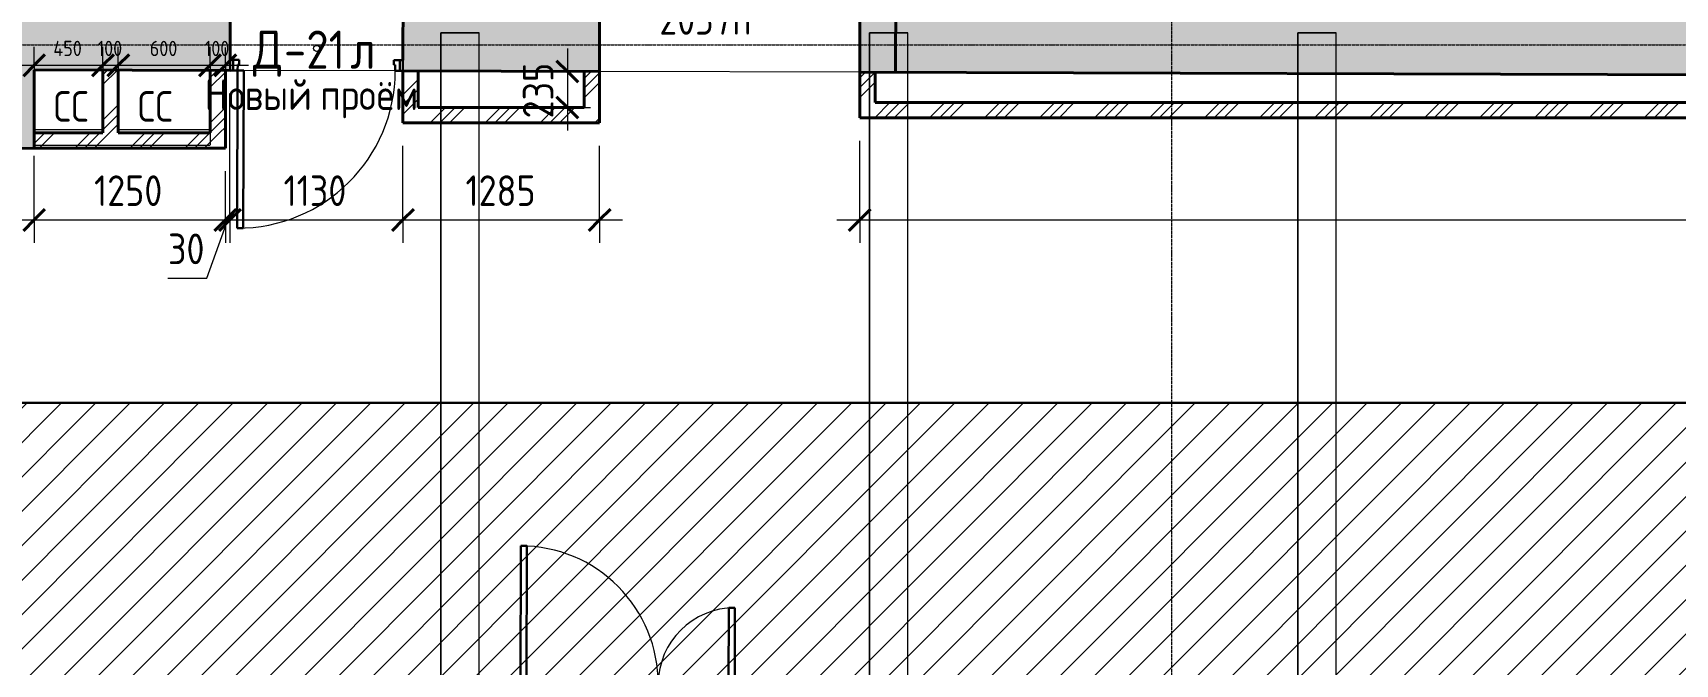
# Model space of a CAD drawing. Header units: millimetres. Extents: x -11886 to 379896, y -8130 to 47743.
# Drawn here: x 11167 to 21898, y 9213 to 13336 of the extents above; entities that cross this region are included whole.
import ezdxf

# ---------------------------------------------------------------- set-up
doc = ezdxf.new("R2010")
doc.units = ezdxf.units.MM
doc.linetypes.add('ADSK_Линия сетки', pattern=[25, 20, -2.5, 0, -2.5])
doc.linetypes.add('ADSK_Сверху', pattern=[4.5, 3, -1.5])
for name, color, linetype, lineweight in [('Аннотация', 7, 'Continuous', 9), ('Каркас', 7, 'Continuous', 18), ('Марки дверей', 7, 'Continuous', 20), ('Оси', 7, 'Continuous', 9), ('Размеры', 7, 'Continuous', 9), ('Размеры-100', 7, 'Continuous', 9)]:
    doc.layers.add(name, color=color, linetype=linetype, lineweight=lineweight)
for name, color, linetype, lineweight, true_color in [('Двери', 5, 'Continuous', 18, 0x0000ff), ('Линии', 7, 'Continuous', 9, 0x00a600), ('Стены внутренние', 5, 'Continuous', 18, 0x0000ff)]:
    doc.layers.add(name, color=color, linetype=linetype, lineweight=lineweight, true_color=true_color)
doc.styles.add('GOST Common_1', font='GOST_Common.ttf', dxfattribs={"width": 0.9, "height": 200})
doc.styles.add('GOST Common_2', font='GOST_Common.ttf', dxfattribs={"width": 0.9, "height": 250})
doc.styles.add('GOST Common_3', font='GOST_Common.ttf', dxfattribs={"width": 0.9, "height": 100})
doc.dimstyles.new('ADSK_Основной_1_мм_Округление_до_1_мм_2', dxfattribs={"dimscale": 304.8, "dimtxt": 100.5715, "dimasz": 0.463911, "dimexe": 0.492126, "dimexo": 0.492126, "dimgap": 0.098425, "dimtad": 1, "dimdec": 0, "dimdsep": 46, "dimtxsty": 'GOST Common_3', "dimblk1": 'OBLIQUE', "dimblk2": 'OBLIQUE', "dimsah": 1, "dimcen": 0.09, "dimdle": 0.492126, "dimazin": 2, "dimtfac": 1, "dimtdec": 4, "dimtix": 1, "dimtmove": 0, "dimatfit": 3, "dimfxl": 1, "dimtvp": 1, "dimtolj": 1, "dimtzin": 0, "dimlwd": 20, "dimlwe": 20, "dimarcsym": 2})
doc.dimstyles.new('ADSK_Основной_2_мм_Округление_до_1_мм', dxfattribs={"dimscale": 304.8, "dimtxt": 201.142999, "dimasz": 0.463911, "dimexe": 0.492126, "dimexo": 0.492126, "dimgap": 0.098425, "dimtad": 1, "dimdec": 0, "dimdsep": 46, "dimtxsty": 'GOST Common_1', "dimblk1": 'OBLIQUE', "dimblk2": 'OBLIQUE', "dimsah": 1, "dimcen": 0.09, "dimdle": 0.492126, "dimazin": 2, "dimtfac": 1, "dimtdec": 4, "dimtix": 1, "dimtmove": 0, "dimatfit": 3, "dimfxl": 1, "dimtvp": 1, "dimtolj": 1, "dimtzin": 0, "dimlwd": 20, "dimlwe": 20, "dimarcsym": 2})
doc.dimstyles.new('ADSK_Основной_2_мм_Округление_до_1_мм_1', dxfattribs={"dimscale": 304.8, "dimtxt": 201.142999, "dimasz": 0.463911, "dimexe": 0.492126, "dimexo": 0.492126, "dimgap": 0.098425, "dimtad": 1, "dimdec": 0, "dimdsep": 46, "dimtxsty": 'GOST Common_1', "dimblk1": 'OBLIQUE', "dimblk2": 'OBLIQUE', "dimsah": 1, "dimcen": 0.09, "dimdle": 0.492126, "dimazin": 2, "dimtfac": 1, "dimtdec": 4, "dimtix": 1, "dimtmove": 1, "dimatfit": 3, "dimfxl": 1, "dimtvp": 1, "dimtolj": 1, "dimtzin": 0, "dimlwd": 20, "dimlwe": 20, "dimarcsym": 2})
pattern_1 = [(45, (0, 0), (-179.6051, 179.6051), []), (45, (63.5, 0), (0, 359.2102), []), (45, (-63.5, 0), (0, 359.2102), [])]

# ---------------------------------------------------------------- blocks, each defined once
blk = doc.blocks.new('AC_Дверь_Двупольная - Д-20п 1500х2200h-2039721-01 План 1-го этажа маркировочный')
at = {"layer": 'Двери', "lineweight": 30}
for p, q in [((-700, 1090), (-660, 1090)), ((-700, 190), (-700, 1090)), ((-660, 1090), (-660, 190)), ((700, 690), (660, 690)), ((660, 690), (660, 190)), ((700, 190), (700, 690)), ((-750, 190), (-730, 190)), ((-750, 120), (-750, 190)), ((-730, 120), (-750, 120)), ((-730, 190), (-700, 190)), ((-730, 120), (-730, 190)), ((-730, 190), (-730, 120)), ((-690, 120), (-730, 120)), ((-660, 190), (-700, 190)), ((-700, 190), (-700, 150)), ((-700, 150), (-690, 150)), ((-690, 150), (-690, 120)), ((660, 190), (700, 190)), ((700, 150), (690, 150)), ((690, 150), (690, 120)), ((690, 120), (730, 120)), ((730, 190), (700, 190)), ((700, 190), (700, 150)), ((730, 120), (730, 190)), ((750, 190), (730, 190)), ((730, 190), (730, 120)), ((730, 120), (750, 120)), ((750, 120), (750, 190))]:
    blk.add_line(p, q, dxfattribs=at)
at = {"layer": 'Двери'}
for centre, radius, start, end in [((-700, 190), 900, 360, 90), ((700, 190), 500, 90, 180)]:
    blk.add_arc(centre, radius, start, end, dxfattribs=at)
blk = doc.blocks.new('AC_Дверь_Однопольная - Д-21л 1130х2200h-1983160-01 План 1-го этажа маркировочный')
at = {"layer": 'Двери', "lineweight": 30}
for p, q in [((515, 1285), (475, 1285)), ((475, 1285), (475, 255)), ((515, 255), (515, 1285)), ((-545, 255), (-565, 255)), ((-565, 255), (-565, 185)), ((-515, 255), (-545, 255)), ((-545, 255), (-545, 185)), ((-545, 185), (-545, 255)), ((-515, 215), (-515, 255)), ((-505, 215), (-515, 215)), ((-505, 185), (-505, 215)), ((475, 255), (515, 255)), ((515, 215), (505, 215)), ((505, 215), (505, 185)), ((545, 255), (515, 255)), ((515, 255), (515, 215)), ((545, 185), (545, 255)), ((565, 255), (545, 255)), ((545, 255), (545, 185)), ((565, 185), (565, 255)), ((-565, 185), (-545, 185)), ((-545, 185), (-505, 185)), ((505, 185), (545, 185)), ((545, 185), (565, 185))]:
    blk.add_line(p, q, dxfattribs=at)
at = {"layer": 'Двери'}
blk.add_arc((515, 255), 1030, 90, 180, dxfattribs=at)
blk = doc.blocks.new('ADSK_Марка_Дверь - Марка типа и комментарии-2020407-01 План 1-го этажа маркировочный')
at = {"layer": 'Марки дверей', "lineweight": 9}
blk.add_circle((0, 0), 0.2, dxfattribs=at)
blk = doc.blocks.new('DIMBLOCK105-01 План 1-го этажа маркировочный')
at = {"layer": 'Размеры-100', "lineweight": 20, "transparency": 16777216}
for p, q in [((14660, 13234), (14660, 12698)), ((14660, 13084), (14620, 13084)), ((14660, 13084), (14810, 13084)), ((14660, 12848), (14610, 12848)), ((14660, 12848), (14810, 12848))]:
    blk.add_line(p, q, dxfattribs=at)
at = {"layer": 'Размеры-100', "lineweight": 40, "transparency": 16777216}
for p, q in [((14660, 13084), (14589, 13154)), ((14660, 13084), (14731, 13013)), ((14660, 12848), (14589, 12919)), ((14660, 12848), (14731, 12778))]:
    blk.add_line(p, q, dxfattribs=at)
at = {"layer": 'Размеры-100', "color": 0, "lineweight": 20, "transparency": 16777216, "insert": (14369, 12777), "char_height": 200, "width": 454.11, "attachment_point": 1, "rotation": 90, "line_spacing_factor": 1.022761, "style": 'GOST Common_1'}
blk.add_mtext('235', dxfattribs=at)
blk = doc.blocks.new('_Oblique')
at = {"color": 0, "linetype": 'ByBlock', "lineweight": -2}
blk.add_line((-0.5, -0.5), (0.5, 0.5), dxfattribs=at)
blk = doc.blocks.new('DIMBLOCK131-01 План 1-го этажа маркировочный')
at = {"layer": 'Размеры-100', "lineweight": 20, "transparency": 16777216}
for p, q in [((11175, 13124), (11175, 13245)), ((11625, 13124), (11625, 13245)), ((11025, 13124), (11625, 13124)), ((11175, 13124), (11175, 12974)), ((11625, 13124), (11625, 12974))]:
    blk.add_line(p, q, dxfattribs=at)
at = {"layer": 'Размеры-100', "lineweight": 40, "transparency": 16777216}
for p, q in [((11175, 13124), (11105, 13053)), ((11175, 13124), (11246, 13194)), ((11625, 13124), (11555, 13053)), ((11625, 13124), (11696, 13194))]:
    blk.add_line(p, q, dxfattribs=at)
at = {"layer": 'Размеры-100', "color": 0, "lineweight": 20, "transparency": 16777216, "insert": (11301, 13284), "char_height": 100, "width": 237.28, "attachment_point": 1, "line_spacing_factor": 1.022761, "style": 'GOST Common_3'}
blk.add_mtext('450', dxfattribs=at)
blk = doc.blocks.new('DIMBLOCK132-01 План 1-го этажа маркировочный')
at = {"layer": 'Размеры-100', "lineweight": 20, "transparency": 16777216}
for p, q in [((11625, 13124), (11625, 13245)), ((11725, 13124), (11725, 13245)), ((11625, 13124), (11725, 13124)), ((11625, 13124), (11625, 12974)), ((11725, 13124), (11725, 12974))]:
    blk.add_line(p, q, dxfattribs=at)
at = {"layer": 'Размеры-100', "lineweight": 40, "transparency": 16777216}
for p, q in [((11625, 13124), (11555, 13053)), ((11625, 13124), (11696, 13194)), ((11725, 13124), (11655, 13053)), ((11725, 13124), (11796, 13194))]:
    blk.add_line(p, q, dxfattribs=at)
at = {"layer": 'Размеры-100', "color": 0, "lineweight": 20, "transparency": 16777216, "insert": (11590, 13284), "char_height": 100, "width": 204.55, "attachment_point": 1, "line_spacing_factor": 1.022761, "style": 'GOST Common_3'}
blk.add_mtext('100', dxfattribs=at)
blk = doc.blocks.new('DIMBLOCK133-01 План 1-го этажа маркировочный')
at = {"layer": 'Размеры-100', "lineweight": 20, "transparency": 16777216}
for p, q in [((11725, 13124), (11725, 13245)), ((12325, 13124), (12325, 13245)), ((11725, 13124), (12325, 13124)), ((11725, 13124), (11725, 12974)), ((12325, 13124), (12325, 12974))]:
    blk.add_line(p, q, dxfattribs=at)
at = {"layer": 'Размеры-100', "lineweight": 40, "transparency": 16777216}
for p, q in [((11725, 13124), (11655, 13053)), ((11725, 13124), (11796, 13194)), ((12325, 13124), (12254, 13053)), ((12325, 13124), (12396, 13194))]:
    blk.add_line(p, q, dxfattribs=at)
at = {"layer": 'Размеры-100', "color": 0, "lineweight": 20, "transparency": 16777216, "insert": (11931, 13284), "char_height": 100, "width": 227.05, "attachment_point": 1, "line_spacing_factor": 1.022761, "style": 'GOST Common_3'}
blk.add_mtext('600', dxfattribs=at)
blk = doc.blocks.new('DIMBLOCK134-01 План 1-го этажа маркировочный')
at = {"layer": 'Размеры-100', "lineweight": 20, "transparency": 16777216}
for p, q in [((12325, 13124), (12325, 13245)), ((12425, 13124), (12425, 13240)), ((12325, 13124), (12575, 13124)), ((12325, 13124), (12325, 12974)), ((12425, 13124), (12425, 12974))]:
    blk.add_line(p, q, dxfattribs=at)
at = {"layer": 'Размеры-100', "lineweight": 40, "transparency": 16777216}
for p, q in [((12325, 13124), (12254, 13053)), ((12325, 13124), (12396, 13194)), ((12425, 13124), (12354, 13053)), ((12425, 13124), (12496, 13194))]:
    blk.add_line(p, q, dxfattribs=at)
at = {"layer": 'Размеры-100', "color": 0, "lineweight": 20, "transparency": 16777216, "insert": (12290, 13284), "char_height": 100, "width": 204.55, "attachment_point": 1, "line_spacing_factor": 1.022761, "style": 'GOST Common_3'}
blk.add_mtext('100', dxfattribs=at)
blk = doc.blocks.new('DIMBLOCK171-01 План 1-го этажа маркировочный')
at = {"layer": 'Размеры-100', "lineweight": 20, "transparency": 16777216}
for p, q in [((16570, 12114), (16570, 12630)), ((33430, 12114), (33430, 12395)), ((16420, 12114), (33430, 12114)), ((16570, 12114), (16570, 11964)), ((33430, 12114), (33430, 11964))]:
    blk.add_line(p, q, dxfattribs=at)
at = {"layer": 'Размеры-100', "lineweight": 40, "transparency": 16777216}
for p, q in [((16570, 12114), (16641, 12185)), ((33430, 12114), (33501, 12185)), ((16570, 12114), (16499, 12043)), ((33430, 12114), (33360, 12043))]:
    blk.add_line(p, q, dxfattribs=at)
at = {"layer": 'Размеры-100', "color": 0, "lineweight": 20, "transparency": 16777216, "insert": (24704, 12405), "char_height": 200, "width": 711.84, "attachment_point": 1, "line_spacing_factor": 1.022761, "style": 'GOST Common_1'}
blk.add_mtext('16860', dxfattribs=at)
blk = doc.blocks.new('DIMBLOCK175-01 План 1-го этажа маркировочный')
at = {"layer": 'Размеры-100', "lineweight": 20, "transparency": 16777216}
for p, q in [((12455, 12114), (12455, 12940)), ((13585, 12114), (13585, 12598)), ((12305, 12114), (13585, 12114)), ((12455, 12114), (12455, 11964)), ((13585, 12114), (13585, 11964))]:
    blk.add_line(p, q, dxfattribs=at)
at = {"layer": 'Размеры-100', "lineweight": 40, "transparency": 16777216}
for p, q in [((12455, 12114), (12526, 12185)), ((13585, 12114), (13656, 12185)), ((12455, 12114), (12384, 12043)), ((13585, 12114), (13514, 12043))]:
    blk.add_line(p, q, dxfattribs=at)
at = {"layer": 'Размеры-100', "color": 0, "lineweight": 20, "transparency": 16777216, "insert": (12805, 12405), "char_height": 200, "width": 515.47, "attachment_point": 1, "line_spacing_factor": 1.022761, "style": 'GOST Common_1'}
blk.add_mtext('1130', dxfattribs=at)
blk = doc.blocks.new('DIMBLOCK176-01 План 1-го этажа маркировочный')
at = {"layer": 'Размеры-100', "lineweight": 20, "transparency": 16777216}
for p, q in [((13585, 12114), (13585, 12598)), ((14870, 12114), (14870, 12598)), ((13585, 12114), (15020, 12114)), ((13585, 12114), (13585, 11964)), ((14870, 12114), (14870, 11964))]:
    blk.add_line(p, q, dxfattribs=at)
at = {"layer": 'Размеры-100', "lineweight": 40, "transparency": 16777216}
for p, q in [((13585, 12114), (13656, 12185)), ((14870, 12114), (14941, 12185)), ((13585, 12114), (13514, 12043)), ((14870, 12114), (14799, 12043))]:
    blk.add_line(p, q, dxfattribs=at)
at = {"layer": 'Размеры-100', "color": 0, "lineweight": 20, "transparency": 16777216, "insert": (13994, 12405), "char_height": 200, "width": 560.47, "attachment_point": 1, "line_spacing_factor": 1.022761, "style": 'GOST Common_1'}
blk.add_mtext('1285', dxfattribs=at)
blk = doc.blocks.new('DIMBLOCK177-01 План 1-го этажа маркировочный')
at = {"layer": 'Размеры-100', "lineweight": 20, "transparency": 16777216}
for p, q in [((11175, 12114), (11175, 12532)), ((12425, 12114), (12425, 12432)), ((11025, 12114), (12425, 12114)), ((11175, 12114), (11175, 11964)), ((12425, 12114), (12425, 11964))]:
    blk.add_line(p, q, dxfattribs=at)
at = {"layer": 'Размеры-100', "lineweight": 40, "transparency": 16777216}
for p, q in [((11175, 12114), (11246, 12185)), ((12425, 12114), (12496, 12185)), ((11175, 12114), (11105, 12043)), ((12425, 12114), (12354, 12043))]:
    blk.add_line(p, q, dxfattribs=at)
at = {"layer": 'Размеры-100', "color": 0, "lineweight": 20, "transparency": 16777216, "insert": (11567, 12405), "char_height": 200, "width": 560.47, "attachment_point": 1, "line_spacing_factor": 1.022761, "style": 'GOST Common_1'}
blk.add_mtext('1250', dxfattribs=at)
blk = doc.blocks.new('DIMBLOCK178-01 План 1-го этажа маркировочный')
at = {"layer": 'Размеры-100', "lineweight": 20, "transparency": 16777216}
for p, q in [((12455, 12114), (12455, 12940)), ((12425, 12114), (12425, 12432)), ((12303, 11734), (12440, 12114)), ((12425, 12114), (12605, 12114)), ((12425, 12114), (12425, 11964)), ((12455, 12114), (12455, 11964)), ((12050, 11734), (12303, 11734))]:
    blk.add_line(p, q, dxfattribs=at)
at = {"layer": 'Размеры-100', "lineweight": 40, "transparency": 16777216}
for p, q in [((12425, 12114), (12496, 12185)), ((12455, 12114), (12526, 12185)), ((12425, 12114), (12354, 12043)), ((12455, 12114), (12384, 12043))]:
    blk.add_line(p, q, dxfattribs=at)
at = {"layer": 'Размеры-100', "color": 0, "lineweight": 20, "transparency": 16777216, "insert": (12050, 12025), "char_height": 200, "width": 302.74, "attachment_point": 1, "line_spacing_factor": 1.022761, "style": 'GOST Common_1'}
blk.add_mtext('30', dxfattribs=at)

msp = doc.modelspace()

# ---------------------------------------------------------------- hatches: boundary and pattern name
at = {"lineweight": 13, "true_color": 0x636466, "transparency": 33554559}
h = msp.add_hatch(dxfattribs=at)
h.set_pattern_fill('ANSI31', color=251, scale=50)
h.set_pattern_definition([(45, (0, 84876.59), (-112.2532, 112.2532), [])])
h.paths.add_polyline_path([(49933.4, 8532.3), (56213.95, 8532.3), (56032.62, 43759.21), (46033.21, 43759.21), (46033.21, 20934.06), (46719.85, 20904.57), (46719.85, 10918.4), (782.6, 10918.4), (771.13, 8529.25), (290.5, 8529.25), (290.5, 306.79), (8273, 272.02), (8273, 2186.48), (18972.64, 2186.48), (18972.64, -2732.57), (31336.4, -2732.57), (31336.4, 2185.74), (42036.93, 2106.79), (42036.93, 150.23), (49933.4, 150.23)])
at = {"layer": 'Стены внутренние', "true_color": 0xc0c0c0}
for points in [[(11079.62, 13095.08), (11305.24, 13095.08), (11305.24, 20408.63), (10795.24, 20408.63), (10795.24, 13095.08)], [(33079.61, 13030.93), (33081.08, 13540.93), (16805.21, 13587.78), (16803.75, 13077.79), (32259.56, 13033.29)], [(10795.24, 12580.87), (11175.24, 12582.03), (11175.24, 13095.08), (10795.24, 13093.99), (10795.24, 12682.03)]]:
    msp.add_hatch(color=9, dxfattribs=at).paths.add_polyline_path(points)
h = msp.add_hatch(color=9, dxfattribs=at)
h.paths.add_polyline_path([(14383.76, 13084.75), (14385.22, 13594.75), (13586.63, 13597.05), (13585.36, 13087.05), (13586.63, 13087.05)])
h.paths.add_polyline_path([(12455.16, 13090.3), (12456.63, 13600.3), (11305.24, 13603.62), (11305.24, 13095.08), (11177.76, 13093.98), (12425.16, 13090.39)])
h = msp.add_hatch(color=9, dxfattribs=at)
h.paths.add_polyline_path([(16803.75, 13077.79), (16805.21, 13587.78), (16570.07, 13588.12), (16570.07, 13078.46), (16720.26, 13078.03)])
h.paths.add_polyline_path([(14870.07, 13083.35), (14870.07, 13593.35), (14385.22, 13594.59), (14383.76, 13084.75), (14440.24, 13084.59)])
at = {"layer": 'Стены внутренние', "lineweight": 9}
h = msp.add_hatch(dxfattribs=at)
h.set_pattern_fill('FP_3', color=256, style=0, pattern_type=2)
h.set_pattern_definition(pattern_1)
h.paths.add_polyline_path([(11725.24, 12682.03), (11725.24, 13092.41), (11625.24, 13092.69), (11625.24, 12682.03)])
h = msp.add_hatch(dxfattribs=at)
h.set_pattern_fill('FP_3', color=256, style=0, pattern_type=2)
h.set_pattern_definition(pattern_1)
h.paths.add_polyline_path([(12325.16, 12682.03), (12425.16, 12682.03), (12425.16, 13090.39), (12325.16, 13090.3), (12325.16, 12758.21)])
h = msp.add_hatch(dxfattribs=at)
h.set_pattern_fill('FP_3', color=256, style=0, pattern_type=2)
h.set_pattern_definition(pattern_1)
h.paths.add_polyline_path([(13585.16, 12848.35), (13685.16, 12848.35), (13685.16, 13086.76), (13585.16, 13087.05), (13585.16, 13084.75)])
h = msp.add_hatch(dxfattribs=at)
h.set_pattern_fill('FP_3', color=256, style=0, pattern_type=2)
h.set_pattern_definition(pattern_1)
h.paths.add_polyline_path([(14770.07, 12848.35), (14870.07, 12848.35), (14870.07, 13083.35), (14770.07, 13083.35)])
h = msp.add_hatch(dxfattribs=at)
h.set_pattern_fill('FP_3', color=256, style=0, pattern_type=2)
h.set_pattern_definition(pattern_1)
h.paths.add_polyline_path([(16670.07, 12879.93), (16670.07, 13078.17), (16570.07, 13077.79), (16570.07, 12879.93), (16653.29, 12879.93)])
h = msp.add_hatch(dxfattribs=at)
h.set_pattern_fill('FP_3', color=256, style=0, pattern_type=2)
h.set_pattern_definition(pattern_1)
h.paths.add_polyline_path([(32259.56, 12779.93), (33330.38, 12779.93), (33330.38, 12879.93), (16570.07, 12879.93), (16570.07, 12779.93), (32004.57, 12779.93)])
h = msp.add_hatch(dxfattribs=at)
h.set_pattern_fill('FP_3', color=256, style=0, pattern_type=2)
h.set_pattern_definition(pattern_1)
h.paths.add_polyline_path([(14440.24, 12748.35), (14870.07, 12748.35), (14870.07, 12848.35), (13585.16, 12848.35), (13585.16, 12748.35), (14423.82, 12748.35)])
h = msp.add_hatch(dxfattribs=at)
h.set_pattern_fill('FP_3', color=256, style=0, pattern_type=2)
h.set_pattern_definition(pattern_1)
h.paths.add_polyline_path([(12194.35, 12582.03), (12425.16, 12582.03), (12425.16, 12682.03), (11175.24, 12682.03), (11175.24, 12582.03)])

# ---------------------------------------------------------------- linework, layer by layer
at = {"color": 251, "lineweight": 30, "true_color": 0x636466}
msp.add_lwpolyline([(771.13, 10918.4), (46719.85, 10918.4), (46719.85, 20904.57), (46033.21, 20934.06)], dxfattribs=at)
at = {"layer": 'Каркас', "color": 253, "linetype": 'ADSK_Сверху', "true_color": 0xb2b2b2}
for p, q in [((13833.48, 13335.57), (14083.48, 13335.57)), ((13833.48, 13335.57), (13833.48, 8927)), ((14083.48, 8927), (14083.48, 13335.57)), ((16633.48, 13335.57), (16883.48, 13335.57)), ((16633.48, 13335.57), (16633.48, 8927)), ((16883.48, 8927), (16883.48, 13335.57)), ((19433.48, 13335.57), (19683.48, 13335.57)), ((19433.48, 13335.57), (19433.48, 8927)), ((19683.48, 8927), (19683.48, 13335.57))]:
    msp.add_line(p, q, dxfattribs=at)
at = {"layer": 'Каркас', "color": 253, "linetype": 'ADSK_Сверху', "true_color": 0xaaaaaa}
for p, q in [((14083.48, 13335.57), (13833.48, 13335.57)), ((13833.48, 8927), (13833.48, 13335.57)), ((14083.48, 8927), (14083.48, 13335.57)), ((16883.48, 13335.57), (16633.48, 13335.57)), ((16633.48, 8927), (16633.48, 13335.57)), ((16883.48, 8927), (16883.48, 13335.57)), ((19683.48, 13335.57), (19433.48, 13335.57)), ((19433.48, 8927), (19433.48, 13335.57)), ((19683.48, 8927), (19683.48, 13335.57))]:
    msp.add_line(p, q, dxfattribs=at)
at = {"layer": 'Линии', "lineweight": 18}
msp.add_line((13585.16, 13087.05), (13585.16, 13079.76), dxfattribs=at)
at = {"layer": 'Оси', "linetype": 'ADSK_Линия сетки'}
for p, q in [((18609.91, -7330.38), (18609.91, 44534.79)), ((-11086.22, 13256.79), (57141.72, 13256.79))]:
    msp.add_line(p, q, dxfattribs=at)
at = {"layer": 'Стены внутренние', "color": 18, "lineweight": 40, "true_color": 0x000000}
for p, q in [((12455.37, 13160.3), (12456.63, 13600.3)), ((13586.63, 13597.05), (13585.36, 13157.05)), ((14870.07, 13083.35), (14870.07, 13593.35)), ((16570.07, 13588.46), (16570.07, 13078.46)), ((16803.75, 13077.79), (16805.21, 13587.78)), ((11175.24, 13093.99), (12455.16, 13090.3)), ((11175.24, 13093.99), (11175.24, 12582.03)), ((11625.24, 13092.69), (11625.24, 12682.03)), ((11725.24, 12682.03), (11725.24, 13092.41)), ((12325.16, 13090.68), (12325.16, 12682.03)), ((12425.16, 12582.03), (12425.16, 13090.39)), ((13585.16, 13087.05), (14870.07, 13083.35)), ((13585.16, 13087.05), (13585.16, 12748.35)), ((13685.16, 12848.35), (13685.16, 13086.76)), ((14770.07, 13083.64), (14770.07, 12848.35)), ((14870.07, 12748.35), (14870.07, 13083.35)), ((16570.07, 13078.46), (16570.07, 12779.93)), ((33430.38, 13029.92), (16570.07, 13078.46)), ((16670.07, 12879.93), (16670.07, 13078.17)), ((33330.38, 12879.93), (16670.07, 12879.93)), ((14770.07, 12848.35), (13685.16, 12848.35)), ((16570.07, 12779.93), (33430.38, 12779.93)), ((11625.24, 12682.03), (11175.24, 12682.03)), ((12325.16, 12682.03), (11725.24, 12682.03)), ((13585.16, 12748.35), (14870.07, 12748.35)), ((10451.96, 12579.82), (11175.24, 12582.03)), ((11175.24, 12582.03), (12425.16, 12582.03))]:
    msp.add_line(p, q, dxfattribs=at)
at = {"layer": 'Стены внутренние', "color": 18, "linetype": 'ADSK_Сверху', "true_color": 0x000000}
for p, q in [((11625.24, 13092.69), (11625.24, 12701.64)), ((11625.24, 13092.69), (11725.24, 13092.41)), ((11725.24, 12701.64), (11725.24, 13092.41)), ((11625.24, 12701.64), (11175.24, 12701.64)), ((11175.24, 12601.64), (11175.24, 12701.64)), ((12325.16, 12701.64), (11725.24, 12701.64)), ((12325.16, 12701.64), (12325.16, 12601.64)), ((11175.24, 12601.64), (12325.16, 12601.64))]:
    msp.add_line(p, q, dxfattribs=at)
at = {"layer": 'Стены внутренние', "color": 18, "true_color": 0x000000}
for p, q in [((13535.16, 13087.2), (12545.16, 13090.05)), ((16570.07, 13078.46), (14870.07, 13083.35))]:
    msp.add_line(p, q, dxfattribs=at)

# ---------------------------------------------------------------- block references
at = {"layer": 'Двери'}
for name, p, rotation in [('AC_Дверь_Однопольная - Д-21л 1130х2200h-1983160-01 План 1-го этажа маркировочный', (13020.9, 13343.68), 179.8350636095485), ('AC_Дверь_Двупольная - Д-20п 1500х2200h-2039721-01 План 1-го этажа маркировочный', (15052.85, 8892.97), 359.8485505277052)]:
    msp.add_blockref(name, p, dxfattribs=dict(at, rotation=rotation))
at = {"layer": 'Марки дверей', "xscale": 99.99999999999993, "yscale": 99.99999999999993, "zscale": 99.99999999999993}
msp.add_blockref('ADSK_Марка_Дверь - Марка типа и комментарии-2020407-01 План 1-го этажа маркировочный', (13020.9, 13233.92), dxfattribs=at)

# ---------------------------------------------------------------- texts
at = {"layer": 'Аннотация', "char_height": 200, "attachment_point": 1, "style": 'GOST Common_1'}
for s, insert, width in [('2037h', (15260.18, 13523.67), 786.4554), ('СС', (11302.5, 12955.4), 317.4683), ('СС', (11852.5, 12955.4), 317.4683)]:
    msp.add_mtext(s, dxfattribs=dict(at, insert=insert, width=width))
at = {"layer": 'Марки дверей', "lineweight": 9, "attachment_point": 1}
for s, insert, char_height, width, style in [('\\fGOST Common|b0|i0|c204|p34|;\\W.9;Д', (12604.92, 13350.93), 250, 245.3164, 'GOST Common_2'), ('-21', (12807.32, 13350.93), 250, 526.7087, 'GOST Common_2'), ('\\fGOST Common|b0|i0|c204|p34|;\\W.9;л', (13241.9, 13350.93), 250, 194.8101, 'GOST Common_2'), ('Новый', (12289.47, 13032.03), 200, 836.9617, 'GOST Common_1'), ('\\fGOST Common|b0|i0|c204|p34|;\\W.9; ', (12980.03, 13032.03), 200, 79.3671, 'GOST Common_1'), ('проём', (13045.51, 13032.03), 200, 815.3162, 'GOST Common_1')]:
    msp.add_mtext(s, dxfattribs=dict(at, insert=insert, char_height=char_height, width=width, style=style))

# ---------------------------------------------------------------- dimensions: what is measured, and where the dimension line sits
at = {"layer": 'Размеры', "lineweight": 20}
for base, p1, p2, dimstyle, override, picture, middle in [((11625.24, 13123.73), (11175.24, 13095.08), (11625.24, 13095.08), 'ADSK_Основной_1_мм_Округление_до_1_мм_2', {"dimpost": '<>', "dimfxl": 450}, 'DIMBLOCK131-01 План 1-го этажа маркировочный', (11400.24, 13203.73)), ((11725.24, 13123.73), (11625.24, 13095.08), (11725.24, 13095.08), 'ADSK_Основной_1_мм_Округление_до_1_мм_2', {"dimpost": '<>', "dimfxl": 100}, 'DIMBLOCK132-01 План 1-го этажа маркировочный', (11675.24, 13203.73)), ((12325.16, 13123.73), (11725.24, 13095.08), (12325.16, 13095.08), 'ADSK_Основной_1_мм_Округление_до_1_мм_2', {"dimpost": '<>', "dimfxl": 599.927405}, 'DIMBLOCK133-01 План 1-го этажа маркировочный', (12025.2, 13203.73)), ((12425.16, 13123.73), (12325.16, 13095.08), (12425.16, 13090.39), 'ADSK_Основной_1_мм_Округление_до_1_мм_2', {"dimpost": '<>', "dimfxl": 100.110016}, 'DIMBLOCK134-01 План 1-го этажа маркировочный', (12375.16, 13203.73)), ((13585.16, 12113.95), (12455.16, 13090.3), (13585.16, 12748.35), 'ADSK_Основной_2_мм_Округление_до_1_мм', {"dimpost": '<>', "dimfxl": 1180.601071}, 'DIMBLOCK175-01 План 1-го этажа маркировочный', (13020.16, 12243.95)), ((33430.38, 12114.07), (16570.07, 12779.93), (33430.38, 12545.04), 'ADSK_Основной_2_мм_Округление_до_1_мм', {"dimpost": '<>', "dimfxl": 16861.949824}, 'DIMBLOCK171-01 План 1-го этажа маркировочный', (25000.23, 12244.07)), ((12425.16, 12113.95), (11175.24, 12682.03), (12425.16, 12582.03), 'ADSK_Основной_2_мм_Округление_до_1_мм', {"dimpost": '<>', "dimfxl": 1253.921256}, 'DIMBLOCK177-01 План 1-го этажа маркировочный', (11800.2, 12243.95)), ((14870.07, 12113.95), (13585.16, 12748.35), (14870.07, 12748.35), 'ADSK_Основной_2_мм_Округление_до_1_мм', {"dimpost": '<>', "dimfxl": 1284.91231}, 'DIMBLOCK176-01 План 1-го этажа маркировочный', (14227.61, 12243.95))]:
    dim = msp.add_linear_dim(base=base, p1=p1, p2=p2, dimstyle=dimstyle, override=override, dxfattribs=at)
    dim.commit()
    dim.dimension.update_dxf_attribs({"geometry": picture, "text_midpoint": middle})
dim = msp.add_linear_dim(base=(14660.18, 12848.35), p1=(14770.07, 13083.64), p2=(14760.16, 12848.35), angle=90, dimstyle='ADSK_Основной_2_мм_Округление_до_1_мм', override={"dimpost": '<>', "dimfxl": 235.494192}, dxfattribs=at)
dim.commit()
dim.dimension.update_dxf_attribs({"geometry": 'DIMBLOCK105-01 План 1-го этажа маркировочный', "text_midpoint": (14530.18, 12966)})
dim = msp.add_linear_dim(base=(12455.16, 12113.95), p1=(12425.16, 12582.03), p2=(12455.16, 13090.3), dimstyle='ADSK_Основной_2_мм_Округление_до_1_мм_1', override={"dimpost": '<>', "dimfxl": 509.163104}, dxfattribs=at)
dim.commit()
dim.dimension.update_dxf_attribs({"geometry": 'DIMBLOCK178-01 План 1-го этажа маркировочный', "text_midpoint": (12201.7, 11891.96), "dimtype": 160})

doc.saveas('drawing.dxf')
